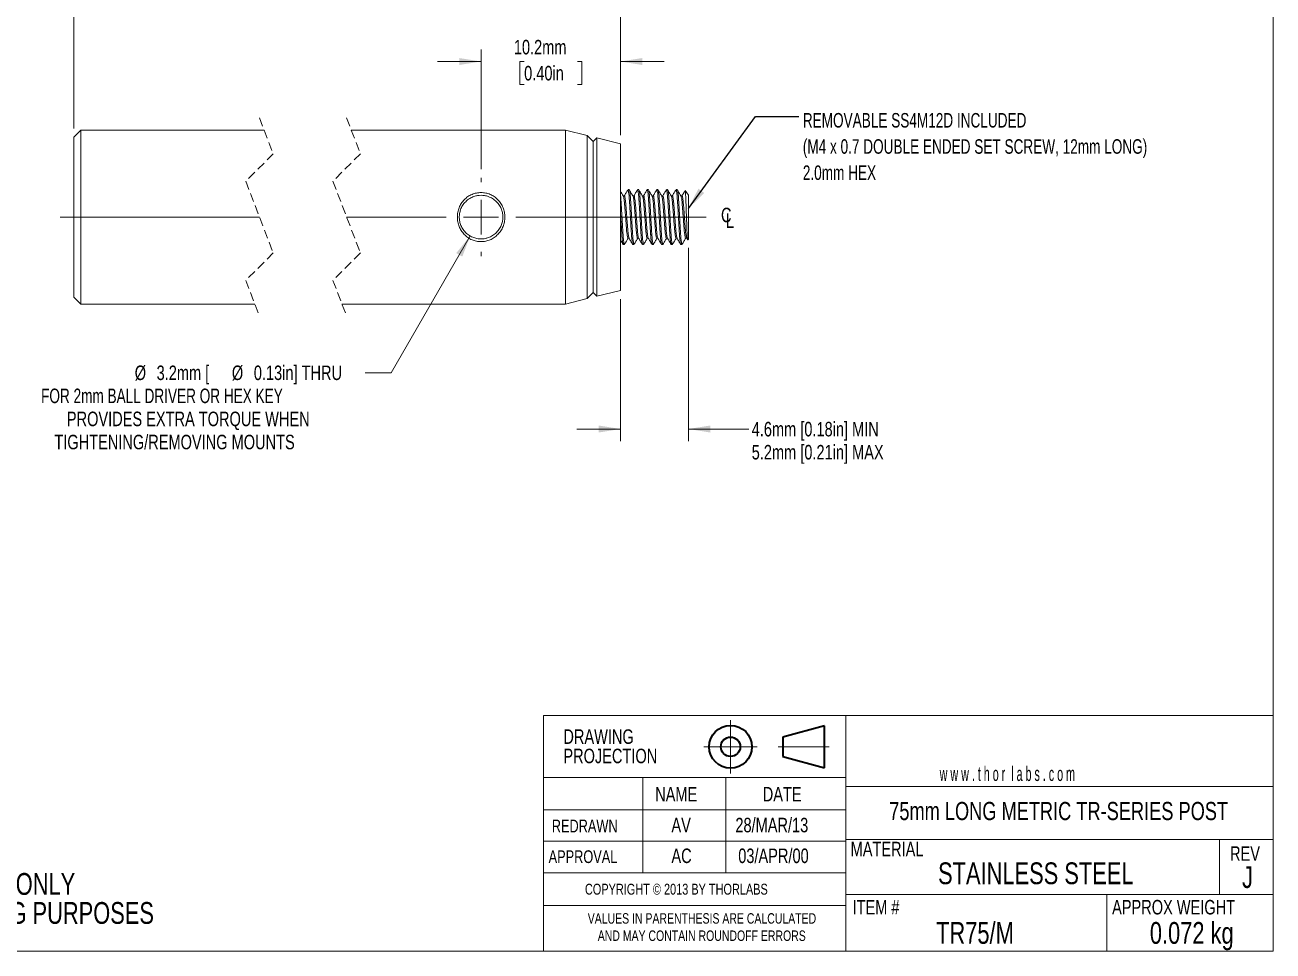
# Model space of a CAD drawing. Header units: millimetres. Extents: x 2 to 278, y 1 to 215.
# Drawn here: x 96.1 to 278, y 0.9 to 135.9 of the extents above; entities that cross this region are included whole.
import ezdxf

# ---------------------------------------------------------------- set-up
doc = ezdxf.new("R2010")
doc.units = ezdxf.units.MM
doc.header["$PDSIZE"] = -1
doc.linetypes.add('CENTERX2', pattern=[20.32, 12.7, -2.54, 2.54, -2.54])
doc.linetypes.add('HIDDEN', pattern=[1.905, 1.27, -0.635])
doc.styles.add('SLDTEXTSTYLE0', font='TXT', dxfattribs={"width": 0.75})
doc.styles.add('SLDTEXTSTYLE1', font='TXT', dxfattribs={"width": 0.5525})
doc.styles.add('SLDTEXTSTYLE2', font='TXT', dxfattribs={"width": 0.7})
doc.dimstyles.new('SLDDIMSTYLE0', dxfattribs={"dimtxt": 2.116667, "dimasz": 3.175, "dimexe": 0, "dimexo": 0.0625, "dimgap": 0.529167, "dimtad": 0, "dimtih": 1, "dimtoh": 1, "dimdec": 1, "dimlfac": 0.5, "dimrnd": 1e-09, "dimzin": 12, "dimdsep": 46, "dimtxsty": 'SLDTEXTSTYLE0', "dimsah": 1, "dimcen": 0.09, "dimadec": 0, "dimazin": 3, "dimtfac": 1, "dimtdec": 1, "dimtmove": 0, "dimatfit": 0, "dimfxl": 1, "dimfrac": 2, "dimtolj": 1, "dimtzin": 12, "dimarcsym": 0})
doc.dimstyles.new('SLDDIMSTYLE1', dxfattribs={"dimtxt": 2.116667, "dimasz": 3.175, "dimexe": 0, "dimexo": 0.0625, "dimgap": 0.529167, "dimtad": 0, "dimtih": 1, "dimtoh": 1, "dimdec": 1, "dimlfac": 0.5, "dimrnd": 1e-09, "dimzin": 4, "dimdsep": 46, "dimtxsty": 'SLDTEXTSTYLE0', "dimsah": 1, "dimcen": 0.09, "dimadec": 0, "dimazin": 1, "dimtfac": 1, "dimtdec": 1, "dimtofl": 0, "dimtmove": 0, "dimatfit": 3, "dimfxl": 1, "dimfrac": 2, "dimtolj": 1, "dimtzin": 12, "dimarcsym": 0})
doc.dimstyles.new('SLDDIMSTYLE2', dxfattribs={"dimtxt": 2.116667, "dimasz": 3.175, "dimexe": 0, "dimexo": 0.0625, "dimgap": 0.529167, "dimtad": 0, "dimtih": 1, "dimtoh": 1, "dimdec": 1, "dimlfac": 0.5, "dimrnd": 1e-09, "dimzin": 12, "dimdsep": 46, "dimtxsty": 'SLDTEXTSTYLE0', "dimsah": 1, "dimcen": 0, "dimadec": 0, "dimazin": 3, "dimtfac": 1, "dimtdec": 1, "dimtofl": 0, "dimtmove": 0, "dimatfit": 3, "dimfxl": 1, "dimfrac": 2, "dimtolj": 1, "dimtzin": 12, "dimarcsym": 0})
doc.dimstyles.new('SLDDIMSTYLE3', dxfattribs={"dimtxt": 0.18, "dimasz": 3.175, "dimexe": 0, "dimexo": 0.0625, "dimgap": 0, "dimtad": 0, "dimtih": 1, "dimtoh": 1, "dimdec": 0, "dimrnd": 1e-09, "dimzin": 0, "dimdsep": 46, "dimtxsty": 'Standard', "dimsah": 1, "dimcen": 0.09, "dimadec": 0, "dimazin": 0, "dimtfac": 3.175, "dimtdec": 0, "dimtofl": 0, "dimtmove": 0, "dimatfit": 3, "dimfxl": 1, "dimfrac": 2, "dimtolj": 1, "dimtzin": 0, "dimarcsym": 0})

# ---------------------------------------------------------------- blocks, each defined once
blk = doc.blocks.new('Third Angle Projection Block')
at = {"color": 7, "linetype": 'CENTERX2', "lineweight": 18}
for p, q in [((101.48, 23.81), (101.48, 14.07)), ((96.6, 18.94), (106.35, 18.94)), ((110.14, 18.94), (119.45, 18.94))]:
    blk.add_line(p, q, dxfattribs=at)
at = {"color": 7, "linetype": 'Continuous', "lineweight": 35}
for p, q in [((118.62, 22.75), (111, 20.71)), ((118.62, 15.13), (118.62, 22.75)), ((111, 20.71), (111, 17.17)), ((111, 17.17), (118.62, 15.13))]:
    blk.add_line(p, q, dxfattribs=at)
for radius in [3.9, 1.77]:
    blk.add_circle((101.48, 18.94), radius, dxfattribs=at)
at = {"color": 7, "linetype": 'Continuous', "lineweight": 0}
blk.add_point((101.48, 18.94), dxfattribs=at)
blk = doc.blocks.new('_D')
at = {"color": 7, "linetype": 'Continuous', "lineweight": 0}
for p, q in [((192.78, 103.39), (192.78, 75.2)), ((182.87, 95.9), (182.87, 75.2)), ((182.87, 76.98), (176.52, 76.98)), ((192.78, 76.98), (201.57, 76.98))]:
    blk.add_line(p, q, dxfattribs=at)
at = {"color": 7, "linetype": 'Continuous', "lineweight": 18}
for points in [[(182.87, 76.98), (179.7, 77.49), (179.7, 76.47)], [(192.78, 76.98), (195.95, 76.47), (195.95, 77.49)]]:
    blk.add_solid(points, dxfattribs=at)
at = {"color": 7, "linetype": 'Continuous', "lineweight": 18, "char_height": 2.1167, "attachment_point": 1, "style": 'SLDTEXTSTYLE0'}
for s, insert in [('4.6mm [0.18in] MIN', (202, 78.02)), ('5.2mm [0.21in] MAX', (202, 74.66))]:
    blk.add_mtext(s, dxfattribs=dict(at, insert=insert))
blk = doc.blocks.new('_D_1')
at = {"color": 7, "linetype": 'Continuous', "lineweight": 0}
for p, q in [((162.55, 114.85), (162.55, 132.31)), ((182.87, 119.82), (182.87, 132.31)), ((162.55, 130.54), (156.2, 130.54)), ((168.83, 130.54), (168.19, 130.54)), ((168.19, 130.54), (168.19, 127.17)), ((176.59, 130.54), (177.23, 130.54)), ((177.23, 130.54), (177.23, 127.17)), ((182.87, 130.54), (189.22, 130.54)), ((168.19, 127.17), (168.83, 127.17)), ((177.23, 127.17), (176.59, 127.17))]:
    blk.add_line(p, q, dxfattribs=at)
at = {"color": 7, "linetype": 'Continuous', "lineweight": 18}
for points in [[(162.55, 130.54), (159.38, 131.04), (159.38, 130.03)], [(182.87, 130.54), (186.05, 130.03), (186.05, 131.04)]]:
    blk.add_solid(points, dxfattribs=at)
at = {"color": 7, "linetype": 'Continuous', "lineweight": 18, "char_height": 2.117, "attachment_point": 1, "style": 'SLDTEXTSTYLE0'}
for s, insert in [('10.2mm', (167.33, 133.69)), ('0.40in', (168.83, 129.9))]:
    blk.add_mtext(s, dxfattribs=dict(at, insert=insert))
blk = doc.blocks.new('_D_2')
at = {"color": 7, "linetype": 'Continuous', "lineweight": 0}
for p, q in [((103.19, 120.79), (103.19, 144.31)), ((171.83, 143.95), (171.13, 142.54)), ((173.24, 141.12), (171.83, 143.95)), ((182.87, 119.82), (182.87, 144.31)), ((103.19, 142.54), (136.44, 142.54)), ((139.15, 142.54), (138.51, 142.54)), ((138.51, 142.54), (138.51, 139.17)), ((146.91, 142.54), (147.55, 142.54)), ((147.55, 142.54), (147.55, 139.17)), ((171.13, 142.54), (149.62, 142.54)), ((173.95, 142.54), (173.24, 141.12)), ((182.87, 142.54), (173.95, 142.54)), ((138.51, 139.17), (139.15, 139.17)), ((147.55, 139.17), (146.91, 139.17))]:
    blk.add_line(p, q, dxfattribs=at)
at = {"color": 7, "linetype": 'Continuous', "lineweight": 18}
for points in [[(103.19, 142.54), (106.36, 142.03), (106.36, 143.04)], [(182.87, 142.54), (179.7, 143.04), (179.7, 142.03)]]:
    blk.add_solid(points, dxfattribs=at)
at = {"color": 7, "linetype": 'Continuous', "lineweight": 18, "char_height": 2.117, "attachment_point": 1, "style": 'SLDTEXTSTYLE0'}
for s, insert in [('75.0mm', (137.65, 145.69)), ('2.95in', (139.15, 141.9))]:
    blk.add_mtext(s, dxfattribs=dict(at, insert=insert))
blk = doc.blocks.new('_D_3')
at = {"color": 7, "linetype": 'Continuous', "lineweight": 0}
for p, q in [((160.96, 105.11), (149.46, 85.19)), ((149.46, 85.19), (145.65, 85.19))]:
    blk.add_line(p, q, dxfattribs=at)
at = {"color": 7, "linetype": 'Continuous', "lineweight": 18}
blk.add_solid([(160.96, 105.11), (158.94, 102.62), (159.82, 102.11)], dxfattribs=at)
at = {"color": 7, "linetype": 'Continuous', "lineweight": 18, "attachment_point": 1}
for s, insert, char_height, style in [('%%c', (112.07, 86.23), 2.117, 'SLDTEXTSTYLE0'), ('3.2mm [', (115.26, 86.23), 2.117, 'SLDTEXTSTYLE0'), ('%%c', (126.23, 86.23), 2.117, 'SLDTEXTSTYLE0'), ('0.13in] THRU', (129.43, 86.23), 2.1167, 'SLDTEXTSTYLE0'), ('FOR 2mm BALL DRIVER OR HEX KEY', (98.42, 82.87), 2.1167, 'SLDTEXTSTYLE2'), ('PROVIDES EXTRA TORQUE WHEN', (102.18, 79.51), 2.1167, 'SLDTEXTSTYLE0'), ('TIGHTENING/REMOVING MOUNTS', (100.36, 76.14), 2.1167, 'SLDTEXTSTYLE0')]:
    blk.add_mtext(s, dxfattribs=dict(at, insert=insert, char_height=char_height, style=style))
blk = doc.blocks.new('SW_SYMBOL_MOD_CL')
at = {"color": 0, "linetype": 'Continuous', "lineweight": 0, "char_height": 783, "attachment_point": 5, "style": 'SLDTEXTSTYLE0'}
for s, insert in [('C', (400, 600)), ('L', (600, 300))]:
    blk.add_mtext(s, dxfattribs=dict(at, insert=insert))
blk = doc.blocks.new('SW_CENTERMARKSYMBOL_0')
at = {"color": 0, "linetype": 'Continuous', "lineweight": 18}
for p, q in [((32.29, 5.08), (32.29, 5.71)), ((32.29, 0), (32.29, 2.54)), ((0, 0), (-29.07, 0)), ((27.21, 0), (12.7, 0)), ((32.29, 0), (29.75, 0)), ((32.29, 0), (32.29, -2.54)), ((32.29, 0), (34.83, 0)), ((37.37, 0), (65.11, 0)), ((32.29, -5.08), (32.29, -5.71))]:
    blk.add_line(p, q, dxfattribs=at)

msp = doc.modelspace()

# ---------------------------------------------------------------- linework, layer by layer
at = {"color": 7, "linetype": 'Continuous', "lineweight": 18}
for p, q in [((277.99, 0.9), (277.99, 214.65)), ((104.2, 120.54), (103.19, 119.52)), ((130.94, 120.54), (104.2, 120.54)), ((104.2, 120.54), (104.2, 107.86)), ((174.84, 120.54), (143.64, 120.54)), ((178.04, 119.75), (174.84, 120.54)), ((174.84, 120.54), (174.84, 107.86)), ((103.19, 119.52), (103.19, 107.86)), ((178.87, 118.86), (178.04, 119.75)), ((178.04, 119.75), (178.04, 107.86)), ((179.45, 119.4), (178.87, 118.86)), ((178.87, 118.86), (178.87, 107.86)), ((182.87, 118.55), (179.45, 119.4)), ((179.45, 119.4), (179.45, 107.86)), ((182.87, 118.55), (182.87, 107.86)), ((184.14, 111.86), (183.97, 111.86)), ((185.54, 111.86), (185.37, 111.86)), ((186.94, 111.86), (186.77, 111.86)), ((188.34, 111.86), (188.17, 111.86)), ((189.74, 111.86), (189.57, 111.86)), ((191.14, 111.86), (190.97, 111.86)), ((192.29, 111.74), (192.29, 111.74)), ((192.78, 111.06), (192.3, 111.74)), ((192.78, 104.66), (192.78, 111.06)), ((183.44, 110.95), (183.27, 110.95)), ((184.84, 110.95), (184.67, 110.95)), ((186.24, 110.95), (186.07, 110.95)), ((187.64, 110.95), (187.47, 110.95)), ((189.04, 110.95), (188.87, 110.95)), ((190.44, 110.95), (190.27, 110.95)), ((191.84, 110.95), (191.67, 110.95)), ((103.19, 107.86), (103.19, 96.2)), ((104.2, 107.86), (104.2, 95.19)), ((174.84, 107.86), (174.84, 95.19)), ((178.04, 107.86), (178.04, 95.98)), ((178.87, 107.86), (178.87, 96.86)), ((179.45, 107.86), (179.45, 96.32)), ((182.87, 107.86), (182.87, 97.17)), ((183.27, 103.86), (183.44, 103.86)), ((183.97, 104.77), (184.13, 104.77)), ((184.67, 103.86), (184.84, 103.86)), ((185.37, 104.77), (185.53, 104.77)), ((186.07, 103.86), (186.24, 103.86)), ((186.77, 104.77), (186.93, 104.77)), ((187.47, 103.86), (187.64, 103.86)), ((188.17, 104.77), (188.33, 104.77)), ((188.87, 103.86), (189.04, 103.86)), ((189.57, 104.77), (189.73, 104.77)), ((190.27, 103.86), (190.44, 103.86)), ((190.97, 104.77), (191.13, 104.77)), ((191.67, 103.86), (191.84, 103.86)), ((192.37, 104.77), (192.53, 104.77)), ((192.52, 104.79), (192.67, 104.54)), ((192.68, 104.53), (192.78, 104.66)), ((178.04, 95.98), (178.87, 96.86)), ((178.87, 96.86), (179.45, 96.32)), ((179.45, 96.32), (182.87, 97.17)), ((103.19, 96.2), (104.2, 95.19)), ((104.2, 95.19), (129.58, 95.19)), ((142.28, 95.19), (174.84, 95.19)), ((174.84, 95.19), (178.04, 95.98)), ((277.99, 35.24), (277.99, 50.03)), ((171.63, 7.56), (171.63, 35.24)), ((171.63, 35.24), (215.74, 35.24)), ((215.74, 35.24), (215.74, 0.9)), ((215.74, 35.24), (277.99, 35.24)), ((171.63, 12.3), (171.63, 26.17)), ((171.63, 0.9), (171.63, 26.17)), ((215.74, 26.17), (171.63, 26.17)), ((186.13, 26.17), (186.13, 12.3)), ((198.21, 26.17), (198.21, 12.3)), ((215.74, 24.89), (277.99, 24.89)), ((215.74, 21.49), (171.63, 21.49)), ((215.74, 16.92), (171.63, 16.92)), ((215.74, 17.16), (277.99, 17.16)), ((270.17, 17.16), (270.17, 9.14)), ((215.74, 12.3), (171.63, 12.3)), ((171.63, 12.3), (171.63, 7.56)), ((215.74, 9.14), (277.99, 9.14)), ((253.75, 9.14), (253.75, 0.9)), ((171.63, 7.56), (215.74, 7.56)), ((277.99, 0.9), (1.58, 0.9))]:
    msp.add_line(p, q, dxfattribs=at)
at = {"color": 7, "linetype": 'HIDDEN', "lineweight": 18}
for p, q in [((130.26, 122.31), (132.26, 117.09)), ((142.96, 122.31), (144.96, 117.09)), ((132.26, 117.09), (128.26, 113.09)), ((144.96, 117.09), (140.96, 113.09)), ((128.26, 113.09), (132.26, 102.63)), ((140.96, 113.09), (144.96, 102.63)), ((132.26, 102.63), (128.26, 98.63)), ((144.96, 102.63), (140.96, 98.63)), ((128.26, 98.63), (130.26, 93.41)), ((140.96, 98.63), (142.96, 93.41))]:
    msp.add_line(p, q, dxfattribs=at)
at = {"color": 7, "linetype": 'Continuous', "lineweight": 18}
for points, knots in [([(159.16, 107.15), (159.13, 107.39), (159.07, 107.86), (159.14, 108.57), (159.33, 109.24), (159.65, 109.86), (160.09, 110.4), (160.62, 110.86), (161.22, 111.2), (161.87, 111.39), (162.55, 111.45), (163.23, 111.39), (163.88, 111.2), (164.48, 110.86), (165.01, 110.4), (165.45, 109.86), (165.78, 109.24), (165.97, 108.57), (166.03, 107.86), (165.97, 107.15), (165.78, 106.48), (165.45, 105.86), (165.01, 105.32), (164.48, 104.86), (163.88, 104.53), (163.23, 104.33), (162.55, 104.27), (161.87, 104.33), (161.22, 104.53), (160.62, 104.86), (160.09, 105.32), (159.65, 105.87), (159.32, 106.48), (159.21, 106.93), (159.16, 107.15)], [0, 0, 0, 0, 0.0323202, 0.0646844, 0.0957586, 0.1267088, 0.1587512, 0.190674, 0.2210009, 0.2511011, 0.2823092, 0.3134996, 0.3436172, 0.374001, 0.4060201, 0.4380017, 0.4689168, 0.4999861, 0.5324282, 0.5647743, 0.5958165, 0.626726, 0.6587258, 0.6906922, 0.7210582, 0.7511871, 0.7824087, 0.8135594, 0.8436538, 0.8740359, 0.9060771, 0.9380709, 0.9689726, 1, 1, 1, 1]), ([(159.42, 108.37), (159.4, 108.2), (159.36, 107.86), (159.41, 107.32), (159.55, 106.75), (159.84, 106.16), (160.29, 105.59), (160.85, 105.15), (161.47, 104.85), (161.95, 104.73), (162.26, 104.7), (162.41, 104.69), (162.54, 104.68), (162.67, 104.69), (162.88, 104.7), (163.2, 104.74), (163.68, 104.88), (164.25, 105.15), (164.81, 105.59), (165.26, 106.15), (165.55, 106.75), (165.7, 107.32), (165.74, 107.86), (165.7, 108.4), (165.55, 108.97), (165.26, 109.56), (164.81, 110.13), (164.25, 110.57), (163.64, 110.86), (163.08, 111.01), (162.55, 111.05), (162.02, 111.01), (161.46, 110.86), (160.86, 110.58), (160.29, 110.13), (159.84, 109.57), (159.55, 108.97), (159.46, 108.56), (159.42, 108.37)], [0, 0, 0, 0, 0.025687, 0.051395, 0.080786, 0.113857, 0.150603, 0.188012, 0.221313, 0.253715, 0.261358, 0.268646, 0.275579, 0.281491, 0.287642, 0.30763, 0.329928, 0.363225, 0.400613, 0.437425, 0.470528, 0.499919, 0.525594, 0.551313, 0.580737, 0.613861, 0.650681, 0.688078, 0.721385, 0.750594, 0.775703, 0.800753, 0.829917, 0.86319, 0.900566, 0.937435, 0.970581, 1, 1, 1, 1]), ([(183.32, 110.87), (183.23, 111.02), (183.08, 111.27), (182.93, 111.52), (182.87, 111.63)], [0, 0, 0, 0, 0.589386, 1, 1, 1, 1]), ([(183.44, 103.88), (183.44, 103.88), (183.37, 103.85), (183.39, 104.19), (183.3, 104.46), (183.27, 105.06), (183.21, 105.72), (183.17, 106.51), (183.12, 107.37), (183.07, 108.26), (183.02, 109.13), (182.97, 109.92), (182.93, 110.61), (182.89, 111.04), (182.87, 111.23)], [0, 0, 0, 0, 0.0027094, 0.0280778, 0.0803583, 0.1565922, 0.2500282, 0.3558951, 0.4751208, 0.5996479, 0.7198249, 0.8271642, 0.9218693, 1, 1, 1, 1]), ([(183.95, 111.84), (183.86, 111.69), (183.69, 111.39), (183.52, 111.1), (183.43, 110.95)], [0, 0, 0, 0, 0.512869, 1, 1, 1, 1]), ([(184.65, 103.89), (184.65, 103.89), (184.63, 103.9), (184.63, 103.96), (184.6, 104.05), (184.58, 104.2), (184.55, 104.43), (184.52, 104.7), (184.49, 104.99), (184.48, 105.23), (184.46, 105.46), (184.45, 105.69), (184.43, 105.96), (184.41, 106.25), (184.4, 106.54), (184.38, 106.85), (184.36, 107.2), (184.33, 107.6), (184.31, 108), (184.28, 108.45), (184.26, 108.94), (184.23, 109.43), (184.2, 109.84), (184.18, 110.18), (184.16, 110.49), (184.14, 110.77), (184.11, 111.08), (184.08, 111.43), (184.02, 111.62), (184.02, 111.88), (183.97, 111.85), (183.97, 111.84)], [0, 0, 0, 0, 0.00104, 0.007459, 0.018843, 0.037258, 0.064953, 0.104096, 0.141256, 0.172531, 0.195312, 0.226372, 0.258994, 0.296449, 0.334123, 0.366379, 0.41517, 0.464785, 0.514729, 0.564506, 0.636056, 0.697097, 0.747657, 0.789096, 0.827395, 0.862269, 0.893481, 0.946491, 0.981789, 0.998085, 1, 1, 1, 1]), ([(184.84, 103.88), (184.84, 103.88), (184.77, 103.85), (184.79, 104.19), (184.7, 104.46), (184.67, 105.06), (184.61, 105.72), (184.57, 106.51), (184.52, 107.37), (184.47, 108.26), (184.42, 109.13), (184.38, 109.93), (184.32, 110.6), (184.3, 111.2), (184.2, 111.52), (184.23, 111.83), (184.15, 111.84), (184.14, 111.84)], [0, 0, 0, 0, 0.002495, 0.025847, 0.073971, 0.144145, 0.230154, 0.327605, 0.437353, 0.551981, 0.662605, 0.761412, 0.848589, 0.920682, 0.971221, 0.99706, 1, 1, 1, 1]), ([(184.72, 110.87), (184.63, 111.02), (184.45, 111.32), (184.28, 111.61), (184.19, 111.76)], [0, 0, 0, 0, 0.499451, 1, 1, 1, 1]), ([(185.35, 111.84), (185.26, 111.69), (185.09, 111.39), (184.92, 111.1), (184.83, 110.95)], [0, 0, 0, 0, 0.512864, 1, 1, 1, 1]), ([(186.05, 103.89), (186.05, 103.89), (186.03, 103.9), (186.03, 103.96), (186, 104.05), (185.98, 104.2), (185.95, 104.43), (185.92, 104.7), (185.89, 104.99), (185.88, 105.23), (185.86, 105.46), (185.85, 105.69), (185.83, 105.96), (185.81, 106.25), (185.8, 106.54), (185.78, 106.85), (185.76, 107.2), (185.73, 107.6), (185.71, 108), (185.68, 108.45), (185.66, 108.94), (185.63, 109.43), (185.6, 109.84), (185.58, 110.18), (185.56, 110.49), (185.54, 110.77), (185.51, 111.08), (185.48, 111.43), (185.42, 111.62), (185.42, 111.88), (185.37, 111.85), (185.37, 111.84)], [0, 0, 0, 0, 0.00104, 0.007459, 0.018843, 0.037258, 0.064953, 0.104096, 0.141255, 0.172531, 0.195312, 0.226372, 0.258993, 0.296448, 0.334123, 0.366379, 0.41517, 0.464784, 0.514729, 0.564506, 0.636056, 0.697096, 0.747657, 0.789095, 0.827394, 0.862268, 0.89348, 0.946491, 0.981788, 0.998085, 1, 1, 1, 1]), ([(186.24, 103.88), (186.24, 103.88), (186.17, 103.85), (186.19, 104.19), (186.1, 104.46), (186.07, 105.06), (186.01, 105.72), (185.97, 106.51), (185.92, 107.37), (185.87, 108.26), (185.82, 109.13), (185.78, 109.93), (185.72, 110.6), (185.7, 111.2), (185.6, 111.52), (185.63, 111.83), (185.55, 111.84), (185.54, 111.84)], [0, 0, 0, 0, 0.002495, 0.025847, 0.073971, 0.144145, 0.230154, 0.327605, 0.437353, 0.551982, 0.662606, 0.761412, 0.848589, 0.920683, 0.971222, 0.997061, 1, 1, 1, 1]), ([(186.12, 110.87), (186.03, 111.02), (185.85, 111.32), (185.68, 111.61), (185.59, 111.76)], [0, 0, 0, 0, 0.499449, 1, 1, 1, 1]), ([(186.75, 111.84), (186.66, 111.69), (186.49, 111.39), (186.32, 111.1), (186.23, 110.95)], [0, 0, 0, 0, 0.512864, 1, 1, 1, 1]), ([(187.45, 103.89), (187.45, 103.89), (187.43, 103.9), (187.43, 103.96), (187.4, 104.05), (187.38, 104.2), (187.35, 104.43), (187.32, 104.7), (187.29, 104.99), (187.28, 105.23), (187.26, 105.46), (187.25, 105.69), (187.23, 105.96), (187.21, 106.25), (187.2, 106.54), (187.18, 106.85), (187.16, 107.2), (187.13, 107.6), (187.11, 108), (187.08, 108.45), (187.06, 108.94), (187.03, 109.43), (187, 109.84), (186.98, 110.18), (186.96, 110.49), (186.94, 110.77), (186.91, 111.08), (186.88, 111.43), (186.82, 111.62), (186.82, 111.88), (186.77, 111.85), (186.77, 111.84)], [0, 0, 0, 0, 0.00104, 0.007459, 0.018843, 0.037258, 0.064953, 0.104096, 0.141255, 0.172531, 0.195312, 0.226372, 0.258993, 0.296448, 0.334123, 0.366379, 0.41517, 0.464784, 0.514729, 0.564506, 0.636056, 0.697096, 0.747657, 0.789096, 0.827394, 0.862268, 0.89348, 0.946491, 0.981788, 0.998085, 1, 1, 1, 1]), ([(187.64, 103.88), (187.64, 103.88), (187.57, 103.85), (187.59, 104.19), (187.5, 104.46), (187.47, 105.06), (187.41, 105.72), (187.37, 106.51), (187.32, 107.37), (187.27, 108.26), (187.22, 109.13), (187.18, 109.93), (187.12, 110.6), (187.1, 111.2), (187, 111.52), (187.03, 111.83), (186.95, 111.84), (186.94, 111.84)], [0, 0, 0, 0, 0.002494, 0.025846, 0.073971, 0.144145, 0.230153, 0.327605, 0.437353, 0.551981, 0.662605, 0.761412, 0.848589, 0.920683, 0.971222, 0.997061, 1, 1, 1, 1]), ([(187.52, 110.87), (187.43, 111.02), (187.25, 111.32), (187.08, 111.61), (186.99, 111.76)], [0, 0, 0, 0, 0.499449, 1, 1, 1, 1]), ([(188.15, 111.84), (188.06, 111.69), (187.89, 111.39), (187.72, 111.1), (187.63, 110.95)], [0, 0, 0, 0, 0.512865, 1, 1, 1, 1]), ([(188.85, 103.89), (188.85, 103.89), (188.83, 103.9), (188.83, 103.96), (188.8, 104.05), (188.78, 104.2), (188.75, 104.43), (188.72, 104.7), (188.69, 104.99), (188.68, 105.23), (188.66, 105.46), (188.65, 105.69), (188.63, 105.96), (188.61, 106.25), (188.6, 106.54), (188.58, 106.85), (188.56, 107.2), (188.53, 107.6), (188.51, 108), (188.48, 108.45), (188.46, 108.94), (188.43, 109.43), (188.4, 109.84), (188.38, 110.18), (188.36, 110.49), (188.34, 110.77), (188.31, 111.08), (188.28, 111.43), (188.22, 111.62), (188.22, 111.88), (188.17, 111.85), (188.17, 111.84)], [0, 0, 0, 0, 0.00104, 0.007459, 0.018843, 0.037258, 0.064953, 0.104097, 0.141256, 0.172532, 0.195313, 0.226372, 0.258994, 0.296449, 0.334123, 0.366379, 0.41517, 0.464785, 0.514729, 0.564506, 0.636056, 0.697097, 0.747657, 0.789096, 0.827395, 0.862269, 0.893481, 0.946491, 0.981789, 0.998085, 1, 1, 1, 1]), ([(189.04, 103.88), (189.04, 103.88), (188.97, 103.85), (188.99, 104.19), (188.9, 104.46), (188.87, 105.06), (188.81, 105.72), (188.77, 106.51), (188.72, 107.37), (188.67, 108.26), (188.62, 109.13), (188.58, 109.93), (188.52, 110.6), (188.5, 111.2), (188.4, 111.52), (188.43, 111.83), (188.35, 111.84), (188.34, 111.84)], [0, 0, 0, 0, 0.002494, 0.025846, 0.073971, 0.144145, 0.230153, 0.327605, 0.437353, 0.551981, 0.662605, 0.761412, 0.848589, 0.920683, 0.971222, 0.997061, 1, 1, 1, 1]), ([(188.92, 110.87), (188.83, 111.02), (188.65, 111.32), (188.48, 111.61), (188.39, 111.76)], [0, 0, 0, 0, 0.499453, 1, 1, 1, 1]), ([(189.55, 111.84), (189.46, 111.69), (189.29, 111.39), (189.12, 111.1), (189.03, 110.95)], [0, 0, 0, 0, 0.512865, 1, 1, 1, 1]), ([(190.25, 103.89), (190.25, 103.89), (190.23, 103.9), (190.23, 103.96), (190.2, 104.05), (190.18, 104.2), (190.15, 104.43), (190.12, 104.7), (190.09, 104.99), (190.08, 105.23), (190.06, 105.46), (190.05, 105.69), (190.03, 105.96), (190.01, 106.25), (190, 106.54), (189.98, 106.85), (189.96, 107.2), (189.93, 107.6), (189.91, 108), (189.88, 108.45), (189.86, 108.94), (189.83, 109.43), (189.8, 109.84), (189.78, 110.18), (189.76, 110.49), (189.74, 110.77), (189.71, 111.08), (189.68, 111.43), (189.62, 111.62), (189.62, 111.88), (189.57, 111.85), (189.57, 111.84)], [0, 0, 0, 0, 0.00104, 0.007459, 0.018843, 0.037258, 0.064954, 0.104097, 0.141256, 0.172532, 0.195313, 0.226372, 0.258994, 0.296449, 0.334123, 0.366379, 0.41517, 0.464785, 0.514729, 0.564506, 0.636056, 0.697097, 0.747657, 0.789096, 0.827395, 0.862269, 0.893481, 0.946491, 0.981789, 0.998085, 1, 1, 1, 1]), ([(190.44, 103.88), (190.44, 103.88), (190.37, 103.85), (190.39, 104.19), (190.3, 104.46), (190.27, 105.06), (190.21, 105.72), (190.17, 106.51), (190.12, 107.37), (190.07, 108.26), (190.02, 109.13), (189.98, 109.93), (189.92, 110.6), (189.9, 111.2), (189.8, 111.52), (189.83, 111.83), (189.75, 111.84), (189.74, 111.84)], [0, 0, 0, 0, 0.002494, 0.025846, 0.073971, 0.144144, 0.230153, 0.327604, 0.437353, 0.551981, 0.662605, 0.761411, 0.848588, 0.920682, 0.971221, 0.99706, 1, 1, 1, 1]), ([(190.32, 110.87), (190.23, 111.02), (190.05, 111.32), (189.88, 111.61), (189.79, 111.76)], [0, 0, 0, 0, 0.499451, 1, 1, 1, 1]), ([(190.95, 111.84), (190.86, 111.69), (190.69, 111.39), (190.52, 111.1), (190.43, 110.95)], [0, 0, 0, 0, 0.512862, 1, 1, 1, 1]), ([(191.65, 103.89), (191.65, 103.89), (191.63, 103.9), (191.63, 103.96), (191.6, 104.05), (191.58, 104.2), (191.55, 104.43), (191.52, 104.7), (191.49, 104.99), (191.48, 105.23), (191.46, 105.46), (191.45, 105.69), (191.43, 105.96), (191.41, 106.25), (191.4, 106.54), (191.38, 106.85), (191.36, 107.2), (191.33, 107.6), (191.31, 108), (191.28, 108.45), (191.26, 108.94), (191.23, 109.43), (191.2, 109.84), (191.18, 110.18), (191.16, 110.49), (191.14, 110.77), (191.11, 111.08), (191.08, 111.43), (191.02, 111.62), (191.02, 111.88), (190.97, 111.85), (190.97, 111.84)], [0, 0, 0, 0, 0.001039, 0.007458, 0.018842, 0.037257, 0.064953, 0.104096, 0.141255, 0.172531, 0.195312, 0.226372, 0.258993, 0.296448, 0.334123, 0.366379, 0.415169, 0.464784, 0.514729, 0.564506, 0.636056, 0.697097, 0.747657, 0.789096, 0.827395, 0.862269, 0.893481, 0.946491, 0.981789, 0.998085, 1, 1, 1, 1]), ([(191.84, 103.88), (191.84, 103.88), (191.77, 103.85), (191.79, 104.19), (191.7, 104.46), (191.67, 105.06), (191.61, 105.72), (191.57, 106.51), (191.52, 107.37), (191.47, 108.26), (191.42, 109.13), (191.38, 109.93), (191.32, 110.6), (191.3, 111.2), (191.2, 111.52), (191.23, 111.83), (191.15, 111.84), (191.14, 111.84)], [0, 0, 0, 0, 0.002495, 0.025847, 0.073971, 0.144145, 0.230154, 0.327605, 0.437353, 0.551981, 0.662605, 0.761412, 0.848588, 0.920682, 0.971221, 0.99706, 1, 1, 1, 1]), ([(191.72, 110.87), (191.63, 111.02), (191.45, 111.32), (191.28, 111.61), (191.19, 111.76)], [0, 0, 0, 0, 0.499451, 1, 1, 1, 1]), ([(192.29, 111.74), (192.22, 111.62), (192.06, 111.35), (191.91, 111.08), (191.82, 110.93)], [0, 0, 0, 0, 0.435315, 1, 1, 1, 1]), ([(192.67, 104.54), (192.67, 104.54), (192.65, 104.55), (192.66, 104.59), (192.63, 104.69), (192.63, 104.82), (192.61, 104.98), (192.59, 105.27), (192.58, 105.59), (192.55, 106.11), (192.54, 106.62), (192.52, 107.16), (192.5, 107.55), (192.49, 107.94), (192.47, 108.34), (192.46, 108.75), (192.45, 109.13), (192.43, 109.51), (192.42, 109.87), (192.41, 110.13), (192.4, 110.37), (192.39, 110.6), (192.38, 110.82), (192.37, 111.01), (192.36, 111.18), (192.35, 111.34), (192.34, 111.47), (192.33, 111.57), (192.32, 111.66), (192.31, 111.7), (192.31, 111.74), (192.3, 111.74), (192.3, 111.74)], [0, 0, 0, 0, 0.000942, 0.006749, 0.01569, 0.043077, 0.061529, 0.082594, 0.162976, 0.193873, 0.29903, 0.376737, 0.417368, 0.459046, 0.542306, 0.584084, 0.625757, 0.703542, 0.740827, 0.776862, 0.810407, 0.84219, 0.871725, 0.898941, 0.92313, 0.944386, 0.962739, 0.977658, 0.988561, 0.996055, 0.999989, 1, 1, 1, 1]), ([(183.97, 104.78), (183.95, 104.79), (183.89, 104.86), (183.88, 105.08), (183.81, 105.41), (183.77, 105.88), (183.73, 106.43), (183.68, 107.05), (183.63, 107.72), (183.58, 108.41), (183.53, 109.05), (183.48, 109.63), (183.44, 110.13), (183.38, 110.52), (183.36, 110.76), (183.32, 110.85), (183.32, 110.86)], [0, 0, 0, 0, 0.009629, 0.043915, 0.101941, 0.179535, 0.269897, 0.372707, 0.485434, 0.599906, 0.707529, 0.802342, 0.885885, 0.952391, 0.996377, 1, 1, 1, 1]), ([(184.12, 104.8), (184.1, 104.84), (184.05, 104.98), (184.02, 105.26), (183.96, 105.68), (183.92, 106.21), (183.87, 106.81), (183.82, 107.48), (183.77, 108.17), (183.72, 108.84), (183.68, 109.46), (183.62, 109.98), (183.59, 110.44), (183.51, 110.69), (183.52, 110.93), (183.45, 110.93), (183.44, 110.93)], [0, 0, 0, 0, 0.020867, 0.069384, 0.139889, 0.226191, 0.323926, 0.433992, 0.548952, 0.659896, 0.758989, 0.846456, 0.918877, 0.969799, 0.996188, 1, 1, 1, 1]), ([(185.37, 104.78), (185.37, 104.77), (185.35, 104.74), (185.29, 104.96), (185.26, 105.11), (185.2, 105.52), (185.16, 105.99), (185.12, 106.56), (185.07, 107.2), (185.02, 107.88), (184.97, 108.55), (184.92, 109.19), (184.88, 109.75), (184.83, 110.23), (184.78, 110.59), (184.74, 110.79), (184.72, 110.86)], [0, 0, 0, 0, 0.000972, 0.016737, 0.056321, 0.118975, 0.199779, 0.292257, 0.397553, 0.511072, 0.624393, 0.729144, 0.821119, 0.901249, 0.962942, 1, 1, 1, 1]), ([(185.52, 104.8), (185.5, 104.84), (185.45, 104.98), (185.42, 105.26), (185.36, 105.68), (185.32, 106.21), (185.27, 106.81), (185.22, 107.48), (185.17, 108.17), (185.12, 108.84), (185.08, 109.46), (185.02, 109.98), (184.99, 110.44), (184.91, 110.69), (184.92, 110.93), (184.85, 110.93), (184.84, 110.93)], [0, 0, 0, 0, 0.020868, 0.069387, 0.139895, 0.226201, 0.323939, 0.434009, 0.548974, 0.659923, 0.75902, 0.84649, 0.918914, 0.969839, 0.996229, 1, 1, 1, 1]), ([(186.77, 104.79), (186.76, 104.78), (186.72, 104.75), (186.7, 104.99), (186.64, 105.18), (186.6, 105.62), (186.55, 106.11), (186.51, 106.7), (186.46, 107.35), (186.41, 108.03), (186.35, 108.7), (186.31, 109.32), (186.27, 109.87), (186.21, 110.32), (186.18, 110.64), (186.13, 110.8), (186.12, 110.85)], [0, 0, 0, 0, 0.002644, 0.023466, 0.068486, 0.135822, 0.219865, 0.315113, 0.423085, 0.537532, 0.649842, 0.751922, 0.841709, 0.918463, 0.975412, 1, 1, 1, 1]), ([(186.92, 104.8), (186.9, 104.84), (186.85, 104.98), (186.82, 105.26), (186.76, 105.68), (186.72, 106.21), (186.67, 106.81), (186.62, 107.48), (186.57, 108.17), (186.52, 108.84), (186.48, 109.46), (186.42, 109.98), (186.39, 110.44), (186.31, 110.69), (186.32, 110.93), (186.25, 110.93), (186.24, 110.93)], [0, 0, 0, 0, 0.020866, 0.06938, 0.139881, 0.226179, 0.323908, 0.433968, 0.548921, 0.659859, 0.758947, 0.846409, 0.918826, 0.969745, 0.996133, 1, 1, 1, 1]), ([(188.17, 104.79), (188.16, 104.79), (188.1, 104.79), (188.1, 105.02), (188.02, 105.27), (187.99, 105.72), (187.94, 106.23), (187.9, 106.84), (187.85, 107.5), (187.79, 108.18), (187.74, 108.84), (187.7, 109.45), (187.66, 109.98), (187.6, 110.41), (187.57, 110.69), (187.53, 110.82), (187.52, 110.85)], [0, 0, 0, 0, 0.0037777, 0.029918, 0.0803106, 0.1520864, 0.2390307, 0.3373155, 0.4476552, 0.5626378, 0.6735627, 0.7727739, 0.8604827, 0.933527, 0.9855274, 1, 1, 1, 1]), ([(188.32, 104.8), (188.3, 104.84), (188.25, 104.98), (188.22, 105.26), (188.16, 105.68), (188.12, 106.21), (188.07, 106.81), (188.02, 107.48), (187.97, 108.17), (187.92, 108.84), (187.88, 109.46), (187.82, 109.98), (187.79, 110.44), (187.71, 110.69), (187.72, 110.93), (187.65, 110.93), (187.64, 110.93)], [0, 0, 0, 0, 0.020868, 0.069385, 0.139892, 0.226195, 0.323931, 0.433999, 0.54896, 0.659906, 0.759001, 0.846469, 0.918891, 0.969814, 0.996203, 1, 1, 1, 1]), ([(189.57, 104.78), (189.56, 104.79), (189.49, 104.84), (189.49, 105.06), (189.42, 105.37), (189.38, 105.82), (189.33, 106.36), (189.29, 106.98), (189.23, 107.65), (189.18, 108.33), (189.13, 108.98), (189.09, 109.57), (189.05, 110.08), (188.99, 110.49), (188.96, 110.74), (188.92, 110.84), (188.92, 110.85)], [0, 0, 0, 0, 0.007023, 0.038553, 0.094071, 0.169824, 0.259106, 0.360454, 0.472544, 0.587372, 0.696277, 0.792582, 0.87769, 0.946534, 0.993299, 1, 1, 1, 1]), ([(189.72, 104.8), (189.7, 104.84), (189.65, 104.98), (189.62, 105.26), (189.56, 105.68), (189.52, 106.21), (189.47, 106.81), (189.42, 107.48), (189.37, 108.17), (189.32, 108.84), (189.28, 109.46), (189.22, 109.98), (189.19, 110.44), (189.11, 110.69), (189.12, 110.93), (189.05, 110.93), (189.04, 110.93)], [0, 0, 0, 0, 0.0208684, 0.0693866, 0.1398937, 0.2261984, 0.3239361, 0.4340051, 0.5489685, 0.6599159, 0.759012, 0.8464816, 0.9189046, 0.9698285, 0.9962178, 1, 1, 1, 1]), ([(190.97, 104.77), (190.95, 104.79), (190.89, 104.88), (190.87, 105.11), (190.81, 105.46), (190.77, 105.93), (190.72, 106.49), (190.67, 107.12), (190.62, 107.8), (190.57, 108.48), (190.52, 109.12), (190.48, 109.69), (190.44, 110.18), (190.37, 110.56), (190.36, 110.78), (190.32, 110.86), (190.32, 110.86)], [0, 0, 0, 0, 0.01297, 0.0498265, 0.1101165, 0.1892945, 0.2806366, 0.3846645, 0.4977957, 0.611727, 0.7179612, 0.8113393, 0.8932432, 0.9574196, 0.9987231, 1, 1, 1, 1]), ([(191.12, 104.8), (191.1, 104.84), (191.05, 104.98), (191.02, 105.26), (190.96, 105.68), (190.92, 106.21), (190.87, 106.81), (190.82, 107.48), (190.77, 108.17), (190.72, 108.84), (190.68, 109.46), (190.62, 109.98), (190.59, 110.44), (190.51, 110.69), (190.52, 110.93), (190.45, 110.93), (190.44, 110.93)], [0, 0, 0, 0, 0.020866, 0.06938, 0.139881, 0.226178, 0.323907, 0.433967, 0.54892, 0.659858, 0.758945, 0.846407, 0.918824, 0.969743, 0.99613, 1, 1, 1, 1]), ([(192.37, 104.78), (192.37, 104.78), (192.34, 104.75), (192.29, 104.98), (192.25, 105.14), (192.2, 105.57), (192.15, 106.05), (192.11, 106.63), (192.06, 107.27), (192.01, 107.95), (191.96, 108.62), (191.91, 109.25), (191.87, 109.81), (191.82, 110.27), (191.78, 110.62), (191.73, 110.8), (191.72, 110.86)], [0, 0, 0, 0, 0.00184, 0.020019, 0.062251, 0.127211, 0.209633, 0.303428, 0.410064, 0.524085, 0.636965, 0.740455, 0.831344, 0.909878, 0.969294, 1, 1, 1, 1]), ([(192.52, 104.8), (192.5, 104.84), (192.45, 104.98), (192.42, 105.26), (192.36, 105.68), (192.32, 106.21), (192.27, 106.81), (192.22, 107.48), (192.17, 108.17), (192.12, 108.84), (192.08, 109.46), (192.02, 109.98), (191.99, 110.44), (191.91, 110.69), (191.92, 110.93), (191.85, 110.93), (191.84, 110.93)], [0, 0, 0, 0, 0.020868, 0.069386, 0.139893, 0.226198, 0.323936, 0.434005, 0.548968, 0.659916, 0.759012, 0.846481, 0.918904, 0.969828, 0.996218, 1, 1, 1, 1]), ([(183.25, 103.89), (183.25, 103.89), (183.23, 103.9), (183.23, 103.96), (183.2, 104.05), (183.18, 104.2), (183.15, 104.43), (183.12, 104.7), (183.09, 104.99), (183.08, 105.23), (183.06, 105.46), (183.05, 105.69), (183.03, 105.96), (183.01, 106.25), (183, 106.54), (182.98, 106.85), (182.96, 107.2), (182.93, 107.6), (182.91, 108), (182.89, 108.36), (182.88, 108.58), (182.87, 108.68)], [0, 0, 0, 0, 0.001733, 0.012431, 0.031406, 0.062097, 0.108258, 0.173497, 0.23543, 0.287558, 0.325526, 0.377293, 0.431663, 0.494089, 0.556881, 0.610642, 0.691961, 0.774654, 0.857897, 0.940859, 1, 1, 1, 1]), ([(182.87, 104.53), (182.91, 104.47), (183.03, 104.25), (183.16, 104.03), (183.25, 103.88)], [0, 0, 0, 0, 0.298327, 1, 1, 1, 1]), ([(183.46, 103.88), (183.55, 104.03), (183.72, 104.33), (183.9, 104.62), (183.98, 104.77)], [0, 0, 0, 0, 0.5117, 1, 1, 1, 1]), ([(184.12, 104.79), (184.21, 104.64), (184.38, 104.34), (184.56, 104.03), (184.65, 103.88)], [0, 0, 0, 0, 0.4997423, 1, 1, 1, 1]), ([(184.86, 103.88), (184.95, 104.03), (185.12, 104.33), (185.3, 104.62), (185.38, 104.77)], [0, 0, 0, 0, 0.511705, 1, 1, 1, 1]), ([(185.52, 104.79), (185.61, 104.64), (185.78, 104.34), (185.96, 104.03), (186.05, 103.88)], [0, 0, 0, 0, 0.4997423, 1, 1, 1, 1]), ([(186.26, 103.88), (186.35, 104.03), (186.52, 104.33), (186.7, 104.62), (186.78, 104.77)], [0, 0, 0, 0, 0.511704, 1, 1, 1, 1]), ([(186.92, 104.79), (187.01, 104.64), (187.18, 104.34), (187.36, 104.03), (187.45, 103.88)], [0, 0, 0, 0, 0.4997423, 1, 1, 1, 1]), ([(187.66, 103.88), (187.75, 104.03), (187.92, 104.33), (188.1, 104.62), (188.18, 104.77)], [0, 0, 0, 0, 0.5117, 1, 1, 1, 1]), ([(188.32, 104.79), (188.41, 104.64), (188.58, 104.34), (188.76, 104.03), (188.85, 103.88)], [0, 0, 0, 0, 0.499741, 1, 1, 1, 1]), ([(189.06, 103.88), (189.15, 104.03), (189.32, 104.33), (189.5, 104.62), (189.58, 104.77)], [0, 0, 0, 0, 0.511701, 1, 1, 1, 1]), ([(189.72, 104.79), (189.81, 104.64), (189.98, 104.34), (190.16, 104.03), (190.25, 103.88)], [0, 0, 0, 0, 0.4997423, 1, 1, 1, 1]), ([(190.46, 103.88), (190.55, 104.03), (190.72, 104.33), (190.9, 104.62), (190.98, 104.77)], [0, 0, 0, 0, 0.511703, 1, 1, 1, 1]), ([(191.12, 104.79), (191.21, 104.64), (191.38, 104.34), (191.56, 104.03), (191.65, 103.88)], [0, 0, 0, 0, 0.4997423, 1, 1, 1, 1]), ([(191.86, 103.88), (191.95, 104.03), (192.13, 104.33), (192.3, 104.64), (192.39, 104.79)], [0, 0, 0, 0, 0.500236, 1, 1, 1, 1])]:
    msp.add_open_spline(points, degree=3, knots=knots, dxfattribs=at)

# ---------------------------------------------------------------- block references
at = {"color": 7, "linetype": 'Continuous', "lineweight": 0}
msp.add_blockref('SW_CENTERMARKSYMBOL_0', (130.26, 107.86), dxfattribs=at)
at = {"color": 7, "linetype": 'Continuous', "lineweight": 0, "xscale": 0.0027037109, "yscale": 0.0027037109, "zscale": 0.0027037109}
msp.add_blockref('SW_SYMBOL_MOD_CL', (197.21, 106.53), dxfattribs=at)
at = {"color": 7, "linetype": 'Continuous', "xscale": 0.8, "yscale": 0.8, "zscale": 0.8}
msp.add_blockref('Third Angle Projection Block', (117.73, 15.52), dxfattribs=at)

# ---------------------------------------------------------------- texts
at = {"color": 8, "linetype": 'Continuous', "lineweight": 0, "attachment_point": 1, "style": 'SLDTEXTSTYLE2'}
for s, insert, char_height in [('REMOVABLE SS4M12D INCLUDED', (209.45, 123.03), 2.1167), ('(M4 x 0.7 DOUBLE ENDED SET SCREW, 12mm LONG)', (209.45, 119.21), 2.1167), ('2.0mm HEX', (209.45, 115.39), 2.117)]:
    msp.add_mtext(s, dxfattribs=dict(at, insert=insert, char_height=char_height))
at = {"color": 7, "linetype": 'Continuous', "lineweight": 0}
for s, insert, char_height, attachment_point, style in [('DRAWING', (174.55, 33.21), 2.117, 1, 'SLDTEXTSTYLE0'), ('PROJECTION', (174.55, 30.39), 2.117, 1, 'SLDTEXTSTYLE0'), ('w w w . t h o r  l a b s . c o m', (229.4, 27.8), 2.1167, 1, 'SLDTEXTSTYLE1'), ('NAME', (187.93, 24.82), 2.117, 1, 'SLDTEXTSTYLE0'), ('DATE', (203.61, 24.82), 2.117, 1, 'SLDTEXTSTYLE0'), ('75mm LONG METRIC TR-SERIES POST', (246.74, 22.63), 2.6458, 2, 'SLDTEXTSTYLE0'), ('REDRAWN', (172.86, 20.05), 1.852, 1, 'SLDTEXTSTYLE0'), ('AV', (190.3, 20.32), 2.117, 1, 'SLDTEXTSTYLE0'), ('28/MAR/13', (199.62, 20.32), 2.117, 1, 'SLDTEXTSTYLE0'), ('MATERIAL', (216.42, 16.82), 2.117, 1, 'SLDTEXTSTYLE0'), ('APPROVAL', (172.4, 15.58), 1.852, 1, 'SLDTEXTSTYLE0'), ('AC', (190.3, 15.84), 2.117, 1, 'SLDTEXTSTYLE0'), ('03/APR/00', (200.04, 15.84), 2.117, 1, 'SLDTEXTSTYLE0'), ('REV', (271.72, 16.17), 2.117, 1, 'SLDTEXTSTYLE0'), ('STAINLESS STEEL', (243.41, 13.82), 3.175, 2, 'SLDTEXTSTYLE0'), ('J', (274.27, 13.26), 3.17, 2, 'SLDTEXTSTYLE0'), ('FOR INFORMATION ONLY', (83.67, 12.27), 3.175, 2, 'SLDTEXTSTYLE0'), ('COPYRIGHT © 2013 BY THORLABS', (177.69, 10.71), 1.5875, 1, 'SLDTEXTSTYLE0'), ('NOT FOR MANUFACTURING PURPOSES', (84, 8.04), 3.175, 2, 'SLDTEXTSTYLE0'), ('ITEM #', (216.7, 8.35), 2.117, 1, 'SLDTEXTSTYLE0'), ('APPROX WEIGHT', (254.53, 8.35), 2.1167, 1, 'SLDTEXTSTYLE0'), ('VALUES IN PARENTHESIS ARE CALCULATED', (194.75, 6.42), 1.524, 2, 'SLDTEXTSTYLE0'), ('AND MAY CONTAIN ROUNDOFF ERRORS', (194.72, 3.9), 1.524, 2, 'SLDTEXTSTYLE0'), ('TR75/M', (234.54, 5.13), 3.175, 2, 'SLDTEXTSTYLE0'), ('0.072 kg', (266.14, 5.13), 3.175, 2, 'SLDTEXTSTYLE0')]:
    msp.add_mtext(s, dxfattribs=dict(at, insert=insert, char_height=char_height, attachment_point=attachment_point, style=style))

# ---------------------------------------------------------------- dimensions: what is measured, and where the dimension line sits
at = {"color": 7, "linetype": 'Continuous', "lineweight": 18}
for base, p1, p2, text, dimstyle, picture, middle in [((103.19, 142.54), (182.87, 118.55), (103.19, 119.52), '75.0mm', 'SLDDIMSTYLE1', '_D_2', (143.03, 142.54)), ((192.78, 76.98), (182.87, 97.17), (192.78, 104.66), '4.6mm [0.18in] MIN\\P5.2mm [0.21in] MAX', 'SLDDIMSTYLE0', '_D', (215.45, 76.98))]:
    dim = msp.add_linear_dim(base=base, p1=p1, p2=p2, text=text, dimstyle=dimstyle, dxfattribs=at)
    dim.commit()
    dim.dimension.update_dxf_attribs({"geometry": picture, "text_midpoint": middle, "dimtype": 160})
dim = msp.add_linear_dim(base=(162.55, 130.54), p1=(182.87, 118.55), p2=(162.55, 113.58), dimstyle='SLDDIMSTYLE0', dxfattribs=at)
dim.commit()
dim.dimension.update_dxf_attribs({"geometry": '_D_1', "text_midpoint": (172.71, 130.54), "dimtype": 160})
dim = msp.add_diameter_dim_2p(p1=(164.14, 110.61), p2=(160.96, 105.11), text='%%c3.2mm [%%c0.13in] THRU\\PFOR 2mm BALL DRIVER OR HEX KEY\\P PROVIDES EXTRA TORQUE WHEN\\PTIGHTENING/REMOVING MOUNTS', dimstyle='SLDDIMSTYLE2', override={"dimpost": '<>'}, dxfattribs=at)
dim.commit()
dim.dimension.update_dxf_attribs({"geometry": '_D_3', "text_midpoint": (122.04, 85.19), "dimtype": 163})

# ---------------------------------------------------------------- leaders
at = {"color": 8, "linetype": 'Continuous', "lineweight": 0}
msp.add_leader([(192.78, 109.12), (202.54, 122.5), (208.89, 122.5)], dimstyle='SLDDIMSTYLE3', dxfattribs=at)

doc.saveas('drawing.dxf')
